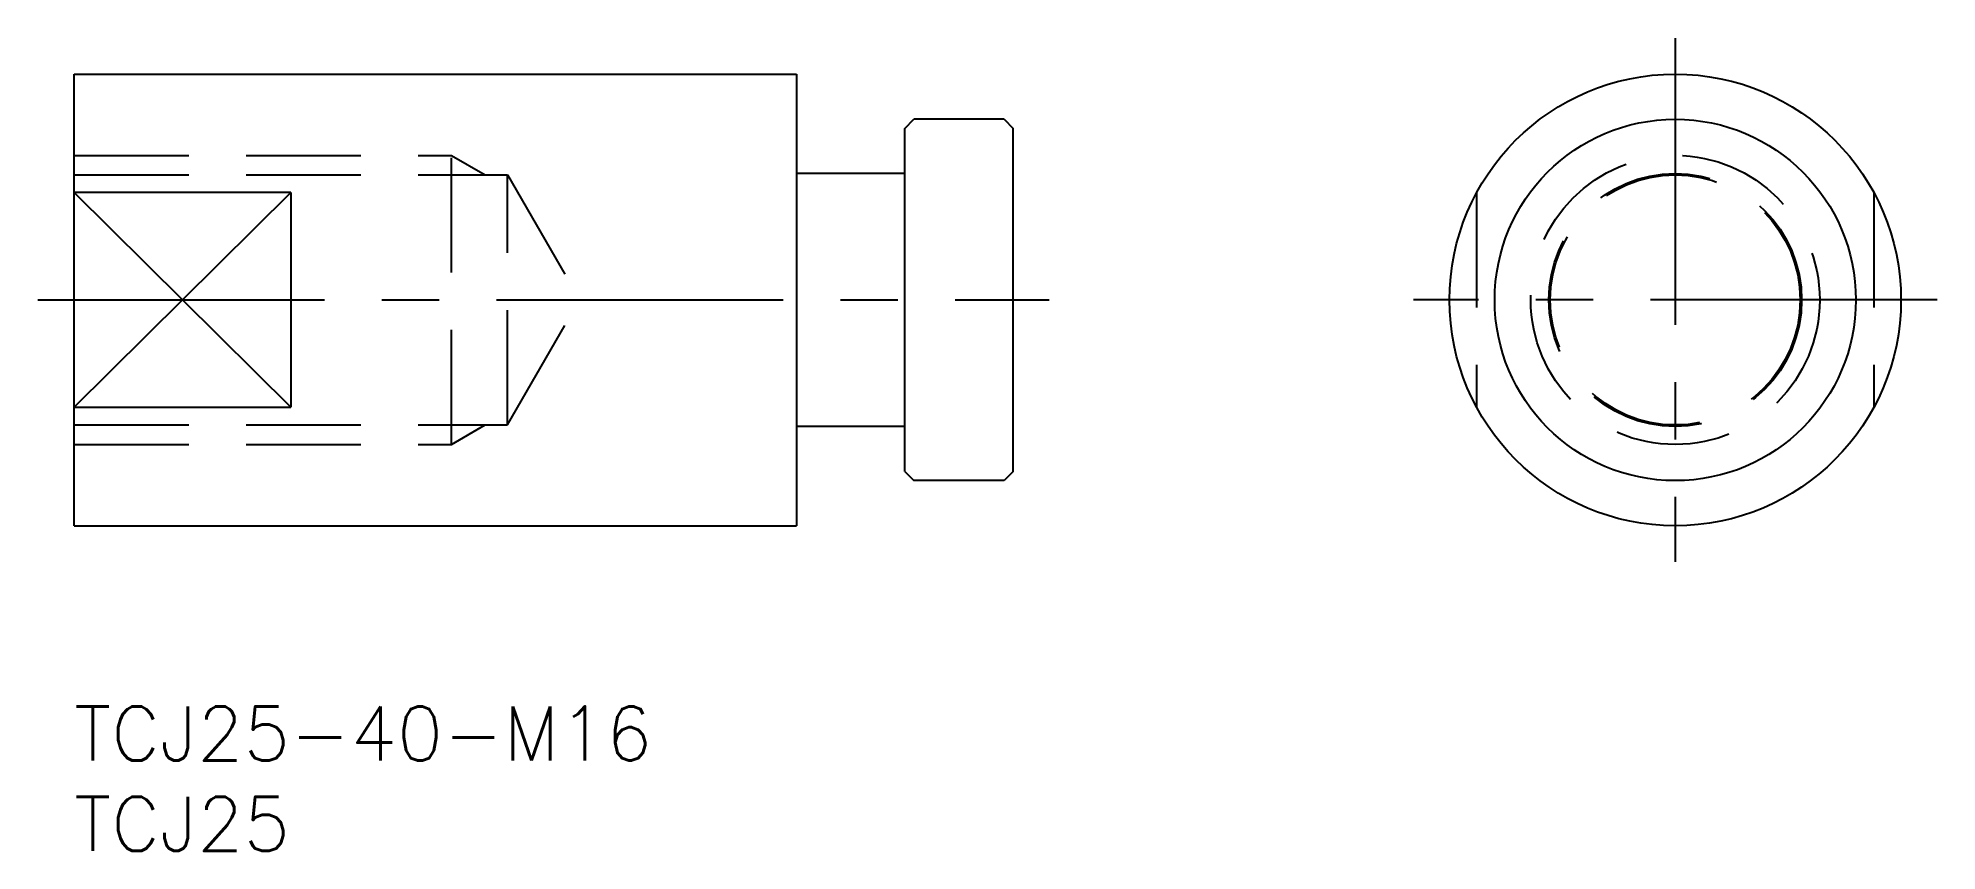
# Model space of a CAD drawing. Extents: x -2 to 103, y -8 to 37.
import ezdxf

# ---------------------------------------------------------------- set-up
doc = ezdxf.new("R2010")
doc.units = 0
doc.header["$LTSCALE"] = 0.5
doc.linetypes.add('CENTER', pattern=[50.8, 31.75, -6.35, 6.35, -6.35])
doc.linetypes.add('DASHED', pattern=[19.05, 12.7, -6.35])
for name, color, linetype in [('MSM_CENTER', 1, 'CENTER'), ('MSM_CONTINUOUS', 7, 'CONTINUOUS'), ('MSM_DASHED', 4, 'DASHED'), ('MSM_NARROW', 5, 'CONTINUOUS'), ('MSM_PART_NUMBER', 7, 'CONTINUOUS')]:
    doc.layers.add(name, color=color, linetype=linetype)
doc.styles.get("Standard").update_dxf_attribs({"font": 'txt.shx', "height": 1, "bigfont": 'bigfont.shx'})

# ---------------------------------------------------------------- blocks, each defined once
blk = doc.blocks.new('*U1')
at = {"layer": 'MSM_PART_NUMBER'}
blk.add_text('TCJ25-40-M16', height=3, dxfattribs=at).set_placement((0, -3))
blk = doc.blocks.new('*U2')
at = {"layer": 'MSM_PART_NUMBER'}
blk.add_text('TCJ25', height=3, dxfattribs=at).set_placement((0, -8))

msp = doc.modelspace()

# ---------------------------------------------------------------- linework, layer by layer
at = {"layer": 'MSM_CENTER'}
for p, q in [((88.67, 37), (88.67, 8)), ((-2, 22.5), (54, 22.5)), ((103.17, 22.5), (74.17, 22.5))]:
    msp.add_line(p, q, dxfattribs=at)
at = {"layer": 'MSM_CONTINUOUS'}
for p, q in [((0, 10), (0, 35)), ((0, 35), (40, 35)), ((40, 35), (40, 10)), ((46, 32), (46.5, 32.5)), ((46, 13), (46, 32)), ((51.5, 32.5), (46.5, 32.5)), ((51.5, 32.5), (52, 32)), ((52, 13), (52, 32)), ((46, 29.5), (40, 29.5)), ((12, 28.44), (0, 28.44)), ((12, 28.44), (12, 16.56)), ((0, 16.56), (12, 16.56)), ((46, 15.5), (40, 15.5)), ((46, 13), (46.5, 12.5)), ((52, 13), (51.5, 12.5)), ((51.5, 12.5), (46.5, 12.5)), ((0, 10), (40, 10))]:
    msp.add_line(p, q, dxfattribs=at)
for radius in [12.5, 10]:
    msp.add_circle((88.67, 22.5), radius, dxfattribs=at)
at = {"layer": 'MSM_DASHED'}
for p, q in [((0, 30.5), (20.9, 30.5)), ((20.9, 14.5), (20.9, 30.5)), ((20.9, 30.5), (22.77, 29.42)), ((0, 29.42), (24, 29.42)), ((24, 15.58), (24, 29.42)), ((24, 29.42), (27.99, 22.5)), ((77.67, 28.44), (77.67, 16.56)), ((99.67, 28.44), (99.67, 16.56)), ((24, 15.58), (27.99, 22.5)), ((0, 15.58), (24, 15.58)), ((20.9, 14.5), (22.77, 15.58)), ((0, 14.5), (20.9, 14.5))]:
    msp.add_line(p, q, dxfattribs=at)
for radius in [8, 7, 6.92]:
    msp.add_circle((88.67, 22.5), radius, dxfattribs=at)
at = {"layer": 'MSM_NARROW'}
for p, q in [((0, 16.56), (12, 28.44)), ((0, 28.44), (12, 16.56))]:
    msp.add_line(p, q, dxfattribs=at)

# ---------------------------------------------------------------- block references
at = {"layer": 'MSM_CONTINUOUS'}
for name in ['*U1', '*U2']:
    msp.add_blockref(name, (0, 0), dxfattribs=at)

doc.saveas('drawing.dxf')
